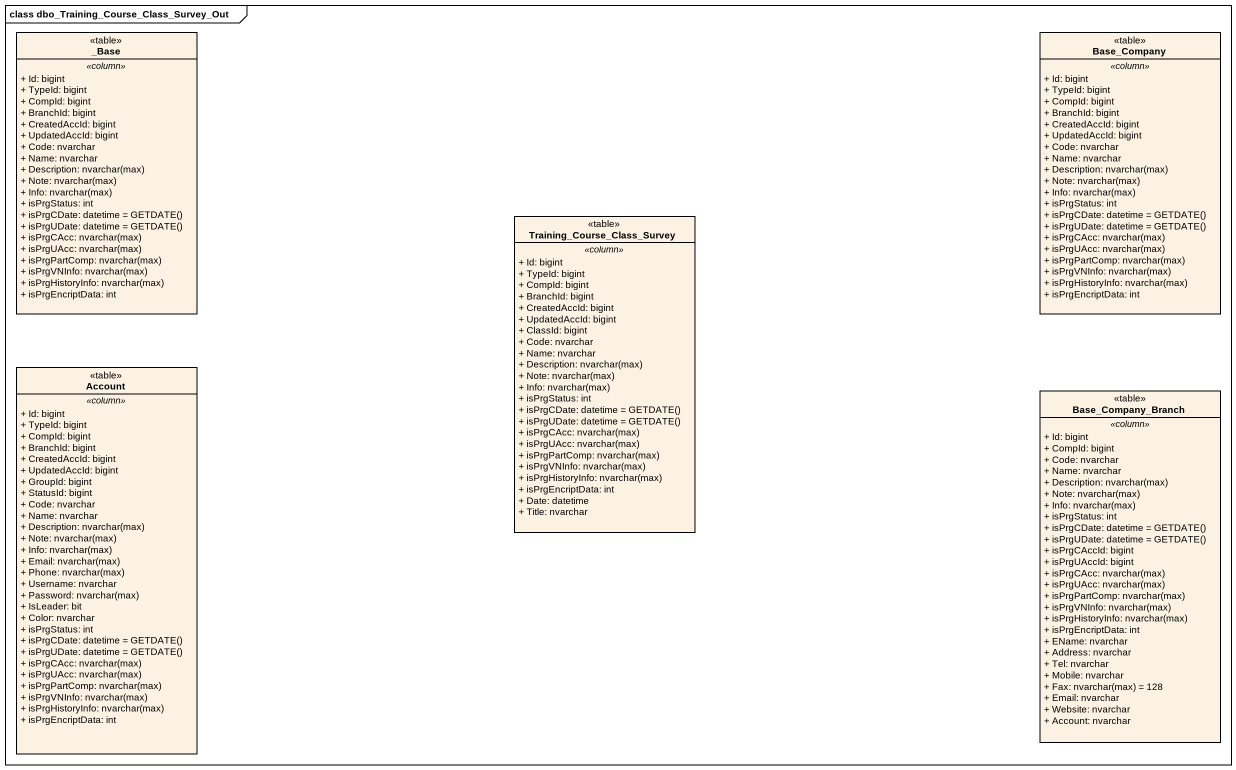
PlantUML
@startuml
mainframe class dbo_Training_Course_Class_Survey_Out
hide circle
hide empty members
skinparam classAttributeIconSize 0
class "_Base" as Base <<table>> {
  .. <<column>> ..
  + Id: bigint
  + TypeId: bigint
  + CompId: bigint
  + BranchId: bigint
  + CreatedAccId: bigint
  + UpdatedAccId: bigint
  + Code: nvarchar
  + Name: nvarchar
  {field} + Description: nvarchar(max)
  {field} + Note: nvarchar(max)
  {field} + Info: nvarchar(max)
  + isPrgStatus: int
  {field} + isPrgCDate: datetime = GETDATE()
  {field} + isPrgUDate: datetime = GETDATE()
  {field} + isPrgCAcc: nvarchar(max)
  {field} + isPrgUAcc: nvarchar(max)
  {field} + isPrgPartComp: nvarchar(max)
  {field} + isPrgVNInfo: nvarchar(max)
  {field} + isPrgHistoryInfo: nvarchar(max)
  + isPrgEncriptData: int
}
class Base_Company <<table>> {
  .. <<column>> ..
  + Id: bigint
  + TypeId: bigint
  + CompId: bigint
  + BranchId: bigint
  + CreatedAccId: bigint
  + UpdatedAccId: bigint
  + Code: nvarchar
  + Name: nvarchar
  {field} + Description: nvarchar(max)
  {field} + Note: nvarchar(max)
  {field} + Info: nvarchar(max)
  + isPrgStatus: int
  {field} + isPrgCDate: datetime = GETDATE()
  {field} + isPrgUDate: datetime = GETDATE()
  {field} + isPrgCAcc: nvarchar(max)
  {field} + isPrgUAcc: nvarchar(max)
  {field} + isPrgPartComp: nvarchar(max)
  {field} + isPrgVNInfo: nvarchar(max)
  {field} + isPrgHistoryInfo: nvarchar(max)
  + isPrgEncriptData: int
}
class Training_Course_Class_Survey <<table>> {
  .. <<column>> ..
  + Id: bigint
  + TypeId: bigint
  + CompId: bigint
  + BranchId: bigint
  + CreatedAccId: bigint
  + UpdatedAccId: bigint
  + ClassId: bigint
  + Code: nvarchar
  + Name: nvarchar
  {field} + Description: nvarchar(max)
  {field} + Note: nvarchar(max)
  {field} + Info: nvarchar(max)
  + isPrgStatus: int
  {field} + isPrgCDate: datetime = GETDATE()
  {field} + isPrgUDate: datetime = GETDATE()
  {field} + isPrgCAcc: nvarchar(max)
  {field} + isPrgUAcc: nvarchar(max)
  {field} + isPrgPartComp: nvarchar(max)
  {field} + isPrgVNInfo: nvarchar(max)
  {field} + isPrgHistoryInfo: nvarchar(max)
  + isPrgEncriptData: int
  + Date: datetime
  + Title: nvarchar
}
class Account <<table>> {
  .. <<column>> ..
  + Id: bigint
  + TypeId: bigint
  + CompId: bigint
  + BranchId: bigint
  + CreatedAccId: bigint
  + UpdatedAccId: bigint
  + GroupId: bigint
  + StatusId: bigint
  + Code: nvarchar
  + Name: nvarchar
  {field} + Description: nvarchar(max)
  {field} + Note: nvarchar(max)
  {field} + Info: nvarchar(max)
  {field} + Email: nvarchar(max)
  {field} + Phone: nvarchar(max)
  + Username: nvarchar
  {field} + Password: nvarchar(max)
  + IsLeader: bit
  + Color: nvarchar
  + isPrgStatus: int
  {field} + isPrgCDate: datetime = GETDATE()
  {field} + isPrgUDate: datetime = GETDATE()
  {field} + isPrgCAcc: nvarchar(max)
  {field} + isPrgUAcc: nvarchar(max)
  {field} + isPrgPartComp: nvarchar(max)
  {field} + isPrgVNInfo: nvarchar(max)
  {field} + isPrgHistoryInfo: nvarchar(max)
  + isPrgEncriptData: int
}
class Base_Company_Branch <<table>> {
  .. <<column>> ..
  + Id: bigint
  + CompId: bigint
  + Code: nvarchar
  + Name: nvarchar
  {field} + Description: nvarchar(max)
  {field} + Note: nvarchar(max)
  {field} + Info: nvarchar(max)
  + isPrgStatus: int
  {field} + isPrgCDate: datetime = GETDATE()
  {field} + isPrgUDate: datetime = GETDATE()
  + isPrgCAccId: bigint
  + isPrgUAccId: bigint
  {field} + isPrgCAcc: nvarchar(max)
  {field} + isPrgUAcc: nvarchar(max)
  {field} + isPrgPartComp: nvarchar(max)
  {field} + isPrgVNInfo: nvarchar(max)
  {field} + isPrgHistoryInfo: nvarchar(max)
  + isPrgEncriptData: int
  + EName: nvarchar
  + Address: nvarchar
  + Tel: nvarchar
  + Mobile: nvarchar
  {field} + Fax: nvarchar(max) = 128
  + Email: nvarchar
  + Website: nvarchar
  + Account: nvarchar
}
@enduml
